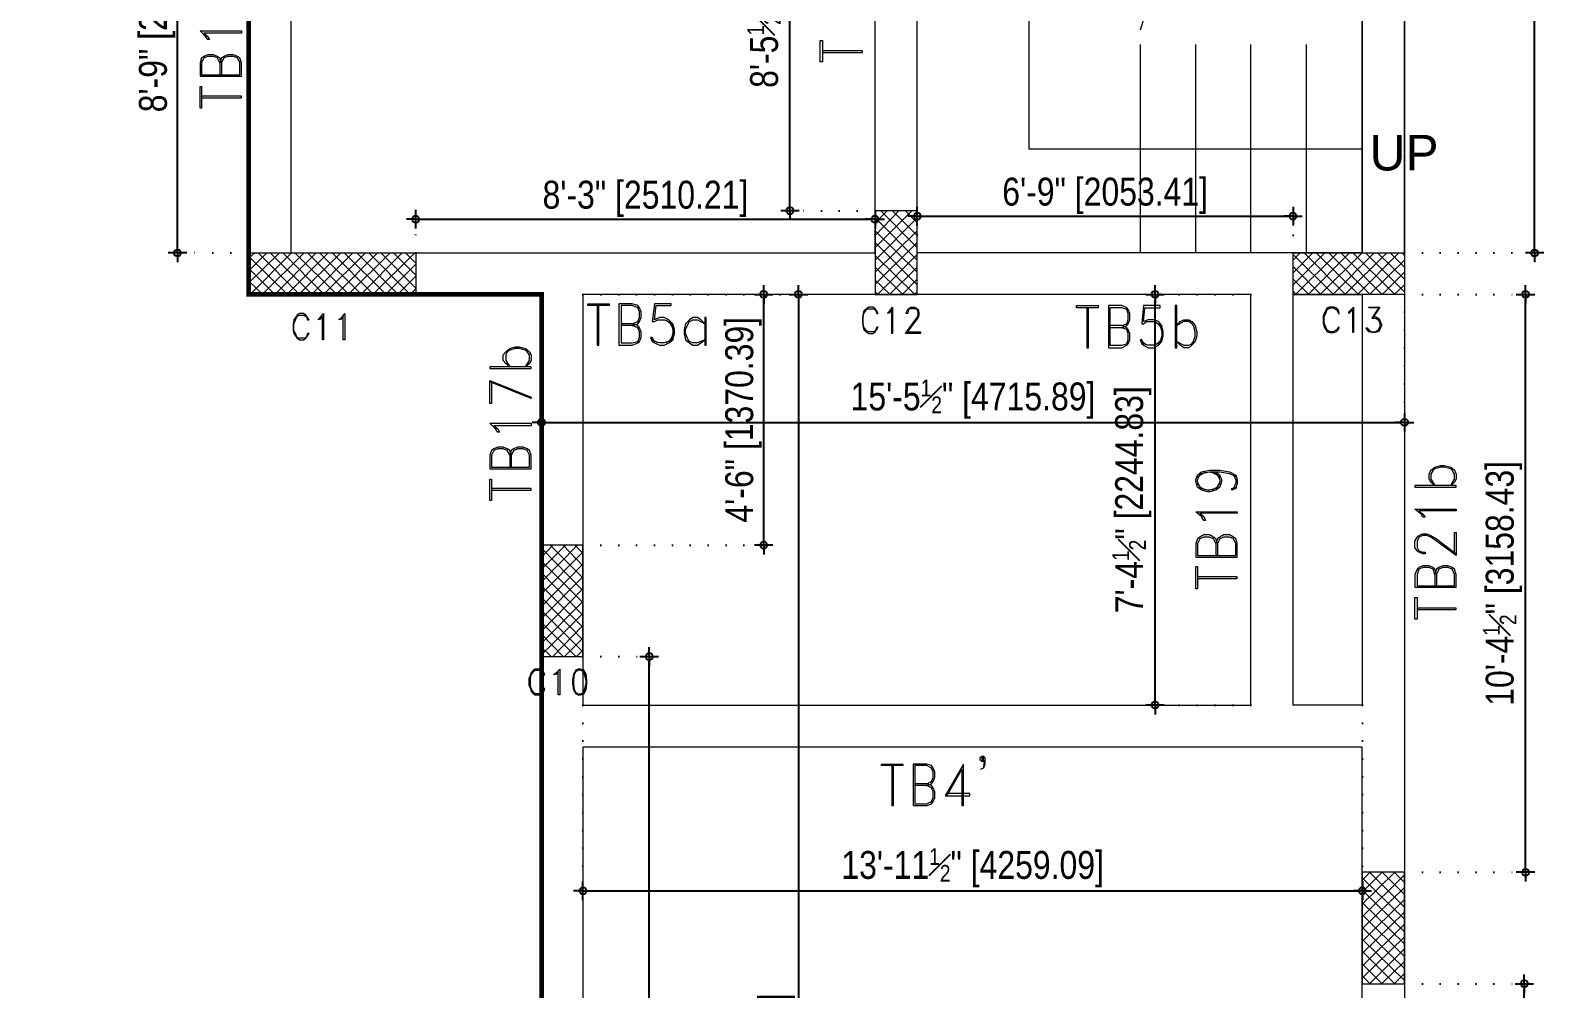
# Model space of a CAD drawing. Header units: inches. Extents: x 1259 to 4988, y 1085 to 3652.
# Drawn here: x 3910.5 to 4238.6, y 2275.8 to 2481.9 of the extents above; entities that cross this region are included whole.
import ezdxf

# ---------------------------------------------------------------- set-up
doc = ezdxf.new("R2010")
doc.units = ezdxf.units.IN
doc.header["$LTSCALE"] = 15
doc.header["$MEASUREMENT"] = 0
doc.header["$PDMODE"] = 2
doc.linetypes.add('DOT', pattern=[0.25, 0, -0.25])
for name, color, linetype in [('DIMENSION', 160, 'Continuous'), ('PDF_A_Column', 7, 'Continuous'), ('PDF_A_Column Hatch', 7, 'Continuous'), ('PDF_BEAM', 7, 'Continuous'), ('PDF_BEAM_LN', 7, 'Continuous'), ('PDF_BLS-TAG', 7, 'Continuous'), ('PDF_COL_NO', 7, 'Continuous'), ('PDF_ELE', 7, 'Continuous'), ('PDF_Text', 1, 'Continuous'), ('PDF_Wall', 7, 'Continuous')]:
    doc.layers.add(name, color=color, linetype=linetype)
doc.styles.add('PDF Swiss721BT-RomanCondensed', font='arial.ttf')
doc.styles.add('swis721cnbt', font='swissc.ttf')
doc.dimstyles.get("Standard").update_dxf_attribs({"dimtxt": 6, "dimasz": 1, "dimexe": 0, "dimexo": 0, "dimgap": 0.5, "dimtad": 1, "dimdec": 1, "dimzin": 3, "dimdsep": 46, "dimlunit": 4, "dimtxsty": 'swis721cnbt', "dimblk": 'rp', "dimcen": 0.09, "dimclrd": 251, "dimclre": 3, "dimclrt": 160, "dimadec": 0, "dimazin": 0, "dimtfac": 0.6, "dimtdec": 1, "dimtofl": 0, "dimtmove": 0, "dimatfit": 3, "dimfxl": 9, "dimfrac": 1, "dimtolj": 1, "dimtzin": 0, "dimlwd": -1, "dimlwe": -1, "dimarcsym": 0})

# ---------------------------------------------------------------- blocks, each defined once
blk = doc.blocks.new('rp')
for p, q in [((0, 0), (-2, 0)), ((0, 2), (0, -2)), ((0, 0), (2, 0))]:
    blk.add_line(p, q)
blk.add_circle((0, 0), 0.75)
blk = doc.blocks.new('*D230')
at = {"layer": 'Defpoints', "color": 0, "transparency": 16777216}
for p in [(4029.34, 2336.78), (4197.03, 2336.78), (4197.03, 2296.82)]:
    blk.add_point(p, dxfattribs=at)
at = {"layer": 'DIMENSION', "color": 3, "linetype": 'DOT', "transparency": 16777216}
for p, q in [((4029.34, 2336.78), (4029.34, 2296.82)), ((4197.03, 2336.78), (4197.03, 2296.82))]:
    blk.add_line(p, q, dxfattribs=at)
at = {"layer": 'DIMENSION', "color": 251, "transparency": 16777216}
blk.add_line((4030.34, 2296.82), (4196.03, 2296.82), dxfattribs=at)
at = {"layer": 'DIMENSION', "color": 251, "transparency": 16777216, "rotation": 180}
blk.add_blockref('rp', (4029.34, 2296.82), dxfattribs=at)
at = {"layer": 'DIMENSION', "color": 251, "transparency": 16777216}
blk.add_blockref('rp', (4197.03, 2296.82), dxfattribs=at)
at = {"layer": 'DIMENSION', "color": 160, "transparency": 16777216, "insert": (4113.19, 2301.79), "char_height": 6, "attachment_point": 5, "style": 'swis721cnbt'}
blk.add_mtext('\\A1;13\'-11{\\H0.6x;\\S1#2;}" [4259.09]', dxfattribs=at)
blk = doc.blocks.new('*D231')
at = {"layer": 'Defpoints', "color": 0, "transparency": 16777216}
for p in [(4092.2, 2441.33), (3993.38, 2434.06), (4092.2, 2434.06)]:
    blk.add_point(p, dxfattribs=at)
at = {"layer": 'DIMENSION', "color": 3, "linetype": 'DOT', "transparency": 16777216}
for p, q in [((3993.38, 2434.06), (3993.38, 2441.33)), ((4092.2, 2434.06), (4092.2, 2441.33))]:
    blk.add_line(p, q, dxfattribs=at)
at = {"layer": 'DIMENSION', "color": 251, "transparency": 16777216}
blk.add_line((3994.38, 2441.33), (4091.2, 2441.33), dxfattribs=at)
at = {"layer": 'DIMENSION', "color": 251, "transparency": 16777216, "rotation": 180}
blk.add_blockref('rp', (3993.38, 2441.33), dxfattribs=at)
at = {"layer": 'DIMENSION', "color": 251, "transparency": 16777216}
blk.add_blockref('rp', (4092.2, 2441.33), dxfattribs=at)
at = {"layer": 'DIMENSION', "color": 160, "transparency": 16777216, "insert": (4042.79, 2445.7), "char_height": 6, "attachment_point": 5, "style": 'swis721cnbt'}
blk.add_mtext('\\A1;8\'-3" [2510.21]', dxfattribs=at)
blk = doc.blocks.new('*D232')
at = {"layer": 'Defpoints', "color": 0, "transparency": 16777216}
for p in [(4182.12, 2441.99), (4101.28, 2434.06), (4182.12, 2434.06)]:
    blk.add_point(p, dxfattribs=at)
at = {"layer": 'DIMENSION', "color": 3, "linetype": 'DOT', "transparency": 16777216}
for p, q in [((4101.28, 2434.06), (4101.28, 2441.99)), ((4182.12, 2434.06), (4182.12, 2441.99))]:
    blk.add_line(p, q, dxfattribs=at)
at = {"layer": 'DIMENSION', "color": 251, "transparency": 16777216}
blk.add_line((4102.28, 2441.99), (4181.12, 2441.99), dxfattribs=at)
at = {"layer": 'DIMENSION', "color": 251, "transparency": 16777216, "rotation": 180}
blk.add_blockref('rp', (4101.28, 2441.99), dxfattribs=at)
at = {"layer": 'DIMENSION', "color": 251, "transparency": 16777216}
blk.add_blockref('rp', (4182.12, 2441.99), dxfattribs=at)
at = {"layer": 'DIMENSION', "color": 160, "transparency": 16777216, "insert": (4141.7, 2446.36), "char_height": 6, "attachment_point": 5, "style": 'swis721cnbt'}
blk.add_mtext('\\A1;6\'-9" [2053.41]', dxfattribs=at)
blk = doc.blocks.new('*D249')
at = {"layer": 'Defpoints', "color": 0, "transparency": 16777216}
for p in [(3942.1, 2538.88), (3957.41, 2538.88), (3957.41, 2434.06)]:
    blk.add_point(p, dxfattribs=at)
at = {"layer": 'DIMENSION', "color": 3, "linetype": 'DOT', "transparency": 16777216}
for p, q in [((3957.41, 2538.88), (3942.1, 2538.88)), ((3957.41, 2434.06), (3942.1, 2434.06))]:
    blk.add_line(p, q, dxfattribs=at)
at = {"layer": 'DIMENSION', "color": 251, "transparency": 16777216}
blk.add_line((3942.1, 2435.06), (3942.1, 2537.88), dxfattribs=at)
for p, rotation in [((3942.1, 2538.88), 90), ((3942.1, 2434.06), 270)]:
    blk.add_blockref('rp', p, dxfattribs=dict(at, rotation=rotation))
at = {"layer": 'DIMENSION', "color": 160, "transparency": 16777216, "insert": (3937.73, 2486.47), "char_height": 6, "attachment_point": 5, "rotation": 90, "style": 'swis721cnbt'}
blk.add_mtext('\\A1;8\'-9" [2662.48]', dxfattribs=at)
blk = doc.blocks.new('*D251')
at = {"layer": 'Defpoints', "color": 0, "transparency": 16777216}
for p in [(4029.34, 2347.23), (4043.62, 2347.23), (4029.34, 2095.62)]:
    blk.add_point(p, dxfattribs=at)
at = {"layer": 'DIMENSION', "color": 3, "linetype": 'DOT', "transparency": 16777216}
for p, q in [((4029.34, 2347.23), (4043.62, 2347.23)), ((4029.34, 2095.62), (4043.62, 2095.62))]:
    blk.add_line(p, q, dxfattribs=at)
at = {"layer": 'DIMENSION', "color": 251, "transparency": 16777216}
blk.add_line((4043.62, 2096.62), (4043.62, 2346.23), dxfattribs=at)
for p, rotation in [((4043.62, 2347.23), 90), ((4043.62, 2095.62), 270)]:
    blk.add_blockref('rp', p, dxfattribs=dict(at, rotation=rotation))
at = {"layer": 'DIMENSION', "color": 160, "transparency": 16777216, "insert": (4038.65, 2221.42), "char_height": 6, "attachment_point": 5, "rotation": 90, "style": 'swis721cnbt'}
blk.add_mtext('\\A1;20\'-11{\\H0.6x;\\S1#2;}" [6390.81]', dxfattribs=at)
blk = doc.blocks.new('*D252')
at = {"layer": 'Defpoints', "color": 0, "transparency": 16777216}
for p in [(4029.34, 2425.16), (4068.23, 2425.16), (4029.34, 2371.2)]:
    blk.add_point(p, dxfattribs=at)
at = {"layer": 'DIMENSION', "color": 3, "linetype": 'DOT', "transparency": 16777216}
for p, q in [((4029.34, 2425.16), (4068.23, 2425.16)), ((4029.34, 2371.2), (4068.23, 2371.2))]:
    blk.add_line(p, q, dxfattribs=at)
at = {"layer": 'DIMENSION', "color": 251, "transparency": 16777216}
blk.add_line((4068.23, 2372.2), (4068.23, 2424.16), dxfattribs=at)
for p, rotation in [((4068.23, 2425.16), 90), ((4068.23, 2371.2), 270)]:
    blk.add_blockref('rp', p, dxfattribs=dict(at, rotation=rotation))
at = {"layer": 'DIMENSION', "color": 160, "transparency": 16777216, "insert": (4063.87, 2398.18), "char_height": 6, "attachment_point": 5, "rotation": 90, "style": 'swis721cnbt'}
blk.add_mtext('\\A1;4\'-6" [1370.39]', dxfattribs=at)
blk = doc.blocks.new('*D253')
at = {"layer": 'Defpoints', "color": 0, "transparency": 16777216}
for p in [(4073.89, 2544.88), (4092.2, 2544.88), (4092.2, 2443.14)]:
    blk.add_point(p, dxfattribs=at)
at = {"layer": 'DIMENSION', "color": 3, "linetype": 'DOT', "transparency": 16777216}
for p, q in [((4092.2, 2544.88), (4073.89, 2544.88)), ((4092.2, 2443.14), (4073.89, 2443.14))]:
    blk.add_line(p, q, dxfattribs=at)
at = {"layer": 'DIMENSION', "color": 251, "transparency": 16777216}
blk.add_line((4073.89, 2444.14), (4073.89, 2543.88), dxfattribs=at)
for p, rotation in [((4073.89, 2544.88), 90), ((4073.89, 2443.14), 270)]:
    blk.add_blockref('rp', p, dxfattribs=dict(at, rotation=rotation))
at = {"layer": 'DIMENSION', "color": 160, "transparency": 16777216, "insert": (4068.92, 2494.01), "char_height": 6, "attachment_point": 5, "rotation": 90, "style": 'swis721cnbt'}
blk.add_mtext('\\A1;8\'-5{\\H0.6x;\\S1#2;}" [2584.17]', dxfattribs=at)
blk = doc.blocks.new('*D255')
at = {"layer": 'Defpoints', "color": 0, "transparency": 16777216}
for p in [(4152.43, 2425.16), (4173.05, 2425.16), (4173.05, 2336.78)]:
    blk.add_point(p, dxfattribs=at)
at = {"layer": 'DIMENSION', "color": 3, "linetype": 'DOT', "transparency": 16777216}
for p, q in [((4173.05, 2425.16), (4152.43, 2425.16)), ((4173.05, 2336.78), (4152.43, 2336.78))]:
    blk.add_line(p, q, dxfattribs=at)
at = {"layer": 'DIMENSION', "color": 251, "transparency": 16777216}
blk.add_line((4152.43, 2337.78), (4152.43, 2424.16), dxfattribs=at)
for p, rotation in [((4152.43, 2425.16), 90), ((4152.43, 2336.78), 270)]:
    blk.add_blockref('rp', p, dxfattribs=dict(at, rotation=rotation))
at = {"layer": 'DIMENSION', "color": 160, "transparency": 16777216, "insert": (4147.46, 2380.97), "char_height": 6, "attachment_point": 5, "rotation": 90, "style": 'swis721cnbt'}
blk.add_mtext('\\A1;7\'-4{\\H0.6x;\\S1#2;}" [2244.83]', dxfattribs=at)
blk = doc.blocks.new('*D259')
at = {"layer": 'Defpoints', "color": 0, "transparency": 16777216}
for p in [(4206.1, 2276.83), (4231.88, 2276.83), (4206.1, 2095.62)]:
    blk.add_point(p, dxfattribs=at)
at = {"layer": 'DIMENSION', "color": 3, "linetype": 'DOT', "transparency": 16777216}
for p, q in [((4206.1, 2276.83), (4231.88, 2276.83)), ((4206.1, 2095.62), (4231.88, 2095.62))]:
    blk.add_line(p, q, dxfattribs=at)
at = {"layer": 'DIMENSION', "color": 251, "transparency": 16777216}
blk.add_line((4231.88, 2096.62), (4231.88, 2275.83), dxfattribs=at)
for p, rotation in [((4231.88, 2276.83), 90), ((4231.88, 2095.62), 270)]:
    blk.add_blockref('rp', p, dxfattribs=dict(at, rotation=rotation))
at = {"layer": 'DIMENSION', "color": 160, "transparency": 16777216, "insert": (4227.51, 2186.22), "char_height": 6, "attachment_point": 5, "rotation": 90, "style": 'swis721cnbt'}
blk.add_mtext('\\A1;15\'-1" [4602.78]', dxfattribs=at)
blk = doc.blocks.new('*D260')
at = {"layer": 'Defpoints', "color": 0, "transparency": 16777216}
for p in [(4206.1, 2425.16), (4232.16, 2425.16), (4206.1, 2300.81)]:
    blk.add_point(p, dxfattribs=at)
at = {"layer": 'DIMENSION', "color": 3, "linetype": 'DOT', "transparency": 16777216}
for p, q in [((4206.1, 2425.16), (4232.16, 2425.16)), ((4206.1, 2300.81), (4232.16, 2300.81))]:
    blk.add_line(p, q, dxfattribs=at)
at = {"layer": 'DIMENSION', "color": 251, "transparency": 16777216}
blk.add_line((4232.16, 2301.81), (4232.16, 2424.16), dxfattribs=at)
for p, rotation in [((4232.16, 2425.16), 90), ((4232.16, 2300.81), 270)]:
    blk.add_blockref('rp', p, dxfattribs=dict(at, rotation=rotation))
at = {"layer": 'DIMENSION', "color": 160, "transparency": 16777216, "insert": (4227.19, 2362.98), "char_height": 6, "attachment_point": 5, "rotation": 90, "style": 'swis721cnbt'}
blk.add_mtext('\\A1;10\'-4{\\H0.6x;\\S1#2;}" [3158.43]', dxfattribs=at)
blk = doc.blocks.new('*D261')
at = {"layer": 'Defpoints', "color": 0, "transparency": 16777216}
for p in [(4206.1, 2685.67), (4234.1, 2685.67), (4206.1, 2434.06)]:
    blk.add_point(p, dxfattribs=at)
at = {"layer": 'DIMENSION', "color": 3, "linetype": 'DOT', "transparency": 16777216}
for p, q in [((4206.1, 2685.67), (4234.1, 2685.67)), ((4206.1, 2434.06), (4234.1, 2434.06))]:
    blk.add_line(p, q, dxfattribs=at)
at = {"layer": 'DIMENSION', "color": 251, "transparency": 16777216}
blk.add_line((4234.1, 2435.06), (4234.1, 2684.67), dxfattribs=at)
for p, rotation in [((4234.1, 2685.67), 90), ((4234.1, 2434.06), 270)]:
    blk.add_blockref('rp', p, dxfattribs=dict(at, rotation=rotation))
at = {"layer": 'DIMENSION', "color": 160, "transparency": 16777216, "insert": (4229.13, 2559.87), "char_height": 6, "attachment_point": 5, "rotation": 90, "style": 'swis721cnbt'}
blk.add_mtext('\\A1;20\'-11{\\H0.6x;\\S1#2;}" [6390.81]', dxfattribs=at)
blk = doc.blocks.new('*D284')
at = {"layer": 'Defpoints', "color": 0, "transparency": 16777216}
for p in [(4206.1, 2694.58), (4206.1, 2131.59), (4250.13, 2131.59)]:
    blk.add_point(p, dxfattribs=at)
at = {"layer": 'DIMENSION', "color": 3, "linetype": 'DOT', "transparency": 16777216}
for p, q in [((4206.1, 2694.58), (4250.13, 2694.58)), ((4206.1, 2131.59), (4250.13, 2131.59))]:
    blk.add_line(p, q, dxfattribs=at)
at = {"layer": 'DIMENSION', "color": 251, "transparency": 16777216}
blk.add_line((4250.13, 2693.58), (4250.13, 2132.59), dxfattribs=at)
for p, rotation in [((4250.13, 2694.58), 90), ((4250.13, 2131.59), 270)]:
    blk.add_blockref('rp', p, dxfattribs=dict(at, rotation=rotation))
at = {"layer": 'DIMENSION', "color": 160, "transparency": 16777216, "insert": (4245.76, 2413.08), "char_height": 6, "attachment_point": 5, "rotation": 90, "style": 'swis721cnbt'}
blk.add_mtext('\\A1;46\'-11" [14299.94]', dxfattribs=at)
blk = doc.blocks.new('*D295')
at = {"layer": 'Defpoints', "color": 0, "transparency": 16777216}
for p in [(4020.44, 2425.16), (4206.1, 2425.16), (4206.1, 2397.62)]:
    blk.add_point(p, dxfattribs=at)
at = {"layer": 'DIMENSION', "color": 3, "linetype": 'DOT', "transparency": 16777216}
for p, q in [((4020.44, 2425.16), (4020.44, 2397.62)), ((4206.1, 2425.16), (4206.1, 2397.62))]:
    blk.add_line(p, q, dxfattribs=at)
at = {"layer": 'DIMENSION', "color": 251, "transparency": 16777216}
blk.add_line((4021.44, 2397.62), (4205.1, 2397.62), dxfattribs=at)
at = {"layer": 'DIMENSION', "color": 251, "transparency": 16777216, "rotation": 180}
blk.add_blockref('rp', (4020.44, 2397.62), dxfattribs=at)
at = {"layer": 'DIMENSION', "color": 251, "transparency": 16777216}
blk.add_blockref('rp', (4206.1, 2397.62), dxfattribs=at)
at = {"layer": 'DIMENSION', "color": 160, "transparency": 16777216, "insert": (4113.27, 2402.59), "char_height": 6, "attachment_point": 5, "style": 'swis721cnbt'}
blk.add_mtext('\\A1;15\'-5{\\H0.6x;\\S1#2;}" [4715.89]', dxfattribs=at)
blk = doc.blocks.new('*D296')
at = {"layer": 'Defpoints', "color": 0, "transparency": 16777216}
for p in [(4029.34, 2425.16), (4029.34, 2071.64), (4075.71, 2071.64)]:
    blk.add_point(p, dxfattribs=at)
at = {"layer": 'DIMENSION', "color": 3, "linetype": 'DOT', "transparency": 16777216}
for p, q in [((4029.34, 2425.16), (4075.71, 2425.16)), ((4029.34, 2071.64), (4075.71, 2071.64))]:
    blk.add_line(p, q, dxfattribs=at)
at = {"layer": 'DIMENSION', "color": 251, "transparency": 16777216}
blk.add_line((4075.71, 2424.16), (4075.71, 2072.64), dxfattribs=at)
for p, rotation in [((4075.71, 2425.16), 90), ((4075.71, 2071.64), 270)]:
    blk.add_blockref('rp', p, dxfattribs=dict(at, rotation=rotation))
at = {"layer": 'DIMENSION', "color": 160, "transparency": 16777216, "insert": (4070.74, 2248.4), "char_height": 6, "attachment_point": 5, "rotation": 90, "style": 'swis721cnbt'}
blk.add_mtext('\\A1;29\'-5{\\H0.6x;\\S1#2;}" [8979.33]', dxfattribs=at)

msp = doc.modelspace()

# ---------------------------------------------------------------- linework, layer by layer
at = {"layer": 'DIMENSION', "const_width": 1}
msp.add_lwpolyline([(4020.438, 2083.457), (4020.438, 2425.156), (3957.408, 2425.156), (3957.408, 2562.864), (4002.454, 2562.864), (4002.454, 2685.67), (3910.992, 2685.67), (3910.992, 2883.324)], dxfattribs=at)
at = {"layer": 'PDF_A_Column', "lineweight": 0}
for points in [[(4092.204, 2425.156), (4101.281, 2425.156), (4101.281, 2443.141), (4092.204, 2443.141)], [(3957.408, 2434.063), (3993.377, 2434.063), (3993.377, 2425.156), (3957.408, 2425.156)], [(4182.124, 2434.063), (4206.103, 2434.063), (4206.103, 2425.156), (4182.124, 2425.156)], [(4020.438, 2347.225), (4029.345, 2347.225), (4029.345, 2371.204), (4020.438, 2371.204)], [(4197.026, 2276.83), (4206.103, 2276.83), (4206.103, 2300.809), (4197.026, 2300.809)]]:
    msp.add_lwpolyline(points, close=True, dxfattribs=at)
at = {"layer": 'PDF_A_Column Hatch', "lineweight": 0}
for points in [[(4092.204, 2440.571), (4094.773, 2443.141)], [(4092.204, 2437.831), (4097.342, 2443.141)], [(4092.204, 2435.262), (4100.082, 2443.141)], [(4092.204, 2441.599), (4101.281, 2432.521)], [(4092.204, 2432.521), (4101.281, 2441.599)], [(4093.403, 2443.141), (4101.281, 2435.262)], [(4095.972, 2443.141), (4101.281, 2437.831)], [(4098.712, 2443.141), (4101.281, 2440.571)], [(4092.204, 2438.859), (4101.281, 2429.952)], [(4092.204, 2429.952), (4101.281, 2438.859)], [(4092.204, 2436.289), (4101.281, 2427.212)], [(4092.204, 2427.383), (4101.281, 2436.289)], [(3957.408, 2430.809), (3963.06, 2425.156), (3971.967, 2434.063)], [(3957.408, 2432.864), (3958.778, 2434.063)], [(3957.408, 2430.123), (3961.348, 2434.063)], [(3957.408, 2427.554), (3964.088, 2434.063)], [(3957.408, 2433.378), (3965.801, 2425.156)], [(3957.751, 2425.156), (3966.657, 2434.063)], [(3959.464, 2434.063), (3968.37, 2425.156)], [(3960.32, 2425.156), (3969.398, 2434.063)], [(3962.033, 2434.063), (3971.11, 2425.156)], [(3964.773, 2434.063), (3973.68, 2425.156)], [(3965.63, 2425.156), (3974.536, 2434.063)], [(3967.342, 2434.063), (3976.42, 2425.156)], [(3968.199, 2425.156), (3977.276, 2434.063)], [(3970.083, 2434.063), (3978.989, 2425.156)], [(3970.939, 2425.156), (3979.846, 2434.063)], [(3972.652, 2434.063), (3981.73, 2425.156)], [(3973.508, 2425.156), (3982.586, 2434.063)], [(3975.392, 2434.063), (3984.299, 2425.156)], [(3976.249, 2425.156), (3985.155, 2434.063)], [(3977.962, 2434.063), (3987.039, 2425.156)], [(3978.818, 2425.156), (3987.896, 2434.063)], [(3980.702, 2434.063), (3989.608, 2425.156)], [(3981.558, 2425.156), (3990.465, 2434.063)], [(3983.271, 2434.063), (3992.178, 2425.156), (3993.377, 2426.355)], [(3984.128, 2425.156), (3993.205, 2434.063)], [(3985.84, 2434.063), (3993.377, 2426.527)], [(3986.868, 2425.156), (3993.377, 2431.665)], [(3988.581, 2434.063), (3993.377, 2429.267)], [(3991.15, 2434.063), (3993.377, 2431.836)], [(4092.204, 2433.549), (4100.768, 2425.156)], [(4092.718, 2425.156), (4101.281, 2433.72)], [(4182.124, 2432.521), (4183.666, 2434.063)], [(4182.124, 2429.781), (4186.406, 2434.063)], [(4182.124, 2427.212), (4188.976, 2434.063)], [(4182.124, 2433.72), (4190.86, 2425.156)], [(4182.638, 2425.156), (4191.716, 2434.063)], [(4184.522, 2434.063), (4193.429, 2425.156)], [(4185.379, 2425.156), (4194.285, 2434.063)], [(4187.092, 2434.063), (4196.169, 2425.156)], [(4187.948, 2425.156), (4197.026, 2434.063)], [(4189.832, 2434.063), (4198.738, 2425.156)], [(4190.688, 2425.156), (4199.595, 2434.063)], [(4192.401, 2434.063), (4201.308, 2425.156), (4206.103, 2429.952)], [(4193.258, 2425.156), (4202.335, 2434.063)], [(4194.97, 2434.063), (4204.048, 2425.156)], [(4195.998, 2425.156), (4204.904, 2434.063)], [(4197.711, 2434.063), (4206.103, 2425.67)], [(4198.567, 2425.156), (4206.103, 2432.521)], [(4200.28, 2434.063), (4206.103, 2428.411)], [(4203.02, 2434.063), (4206.103, 2430.98)], [(4205.589, 2434.063), (4206.103, 2433.549)], [(3957.408, 2428.068), (3960.491, 2425.156)], [(3989.437, 2425.156), (3993.377, 2429.096)], [(4092.204, 2430.98), (4098.198, 2425.156)], [(4092.204, 2428.239), (4095.458, 2425.156)], [(4095.287, 2425.156), (4101.281, 2430.98)], [(4098.027, 2425.156), (4101.281, 2428.411)], [(4182.124, 2431.151), (4188.119, 2425.156)], [(4182.124, 2428.411), (4185.55, 2425.156)], [(3957.408, 2425.499), (3957.922, 2425.156)], [(4092.204, 2425.67), (4092.889, 2425.156)], [(4100.596, 2425.156), (4101.281, 2425.67)], [(4182.124, 2425.841), (4182.81, 2425.156)], [(4203.877, 2425.156), (4206.103, 2427.212)], [(4020.438, 2368.635), (4022.836, 2371.204)], [(4020.438, 2366.066), (4025.577, 2371.204)], [(4020.438, 2363.325), (4028.146, 2371.204)], [(4020.438, 2370.519), (4029.345, 2361.441)], [(4020.438, 2360.756), (4029.345, 2369.662)], [(4022.322, 2371.204), (4029.345, 2364.182)], [(4025.063, 2371.204), (4029.345, 2366.751)], [(4027.632, 2371.204), (4029.345, 2369.491)], [(4020.438, 2367.778), (4029.345, 2358.872)], [(4020.438, 2358.016), (4029.345, 2367.093)], [(4020.438, 2365.209), (4029.345, 2356.131)], [(4020.438, 2355.446), (4029.345, 2364.353)], [(4020.438, 2362.469), (4029.345, 2353.562)], [(4020.438, 2352.706), (4029.345, 2361.784)], [(4020.438, 2359.9), (4029.345, 2350.822)], [(4020.438, 2350.137), (4029.345, 2359.043)], [(4020.438, 2357.159), (4029.345, 2348.253)], [(4020.438, 2347.568), (4029.345, 2356.474)], [(4020.438, 2354.59), (4027.803, 2347.225)], [(4022.836, 2347.225), (4029.345, 2353.905)], [(4020.438, 2352.021), (4025.063, 2347.225)], [(4020.438, 2349.28), (4022.494, 2347.225)], [(4025.405, 2347.225), (4029.345, 2351.164)], [(4027.975, 2347.225), (4029.345, 2348.595)], [(4197.026, 2296.527), (4201.308, 2300.809), (4206.103, 2296.013)], [(4197.026, 2299.096), (4198.738, 2300.809)], [(4197.026, 2293.958), (4204.048, 2300.809)], [(4197.026, 2291.217), (4206.103, 2300.295)], [(4198.567, 2300.809), (4206.103, 2293.273)], [(4203.877, 2300.809), (4206.103, 2298.582)], [(4197.026, 2299.61), (4206.103, 2290.703)], [(4197.026, 2288.648), (4206.103, 2297.555)], [(4197.026, 2297.041), (4206.103, 2287.963)], [(4197.026, 2285.908), (4206.103, 2294.985)], [(4197.026, 2294.3), (4206.103, 2285.394)], [(4197.026, 2283.338), (4206.103, 2292.245)], [(4197.026, 2291.731), (4206.103, 2282.653)], [(4197.026, 2280.598), (4206.103, 2289.676)], [(4197.026, 2288.991), (4206.103, 2280.084)], [(4197.026, 2278.029), (4206.103, 2286.935)], [(4197.026, 2286.421), (4206.103, 2277.515)], [(4197.026, 2283.852), (4204.048, 2276.83)], [(4198.567, 2276.83), (4206.103, 2284.366)], [(4197.026, 2281.112), (4201.308, 2276.83)], [(4201.136, 2276.83), (4206.103, 2281.626)], [(4197.026, 2278.543), (4198.738, 2276.83)], [(4203.877, 2276.83), (4206.103, 2279.057)]]:
    msp.add_lwpolyline(points, dxfattribs=at)
at = {"layer": 'PDF_BEAM', "lineweight": 0}
for points in [[(4197.026, 2434.063), (4197.026, 2685.67), (4197.026, 2637.712), (4149.239, 2482.021)], [(4206.103, 2434.063), (4206.103, 2685.67)]]:
    msp.add_lwpolyline(points, dxfattribs=at)
at = {"layer": 'PDF_BEAM_LN', "lineweight": 0}
for points in [[(4020.438, 2071.639), (4020.438, 2425.156), (3957.408, 2425.156), (3957.408, 2562.864), (4002.454, 2562.864), (4002.454, 2685.67), (3910.992, 2685.67), (3910.992, 2883.324), (4171.677, 2883.324), (4171.677, 3012.467), (4417.289, 3012.467), (4417.289, 2883.324), (4677.802, 2883.324), (4677.802, 2739.622), (4710.687, 2739.622), (4710.687, 2727.633), (4677.802, 2685.67), (4631.386, 2685.67), (4631.386, 2434.063), (4677.802, 2434.063), (4713.428, 2391.757), (4710.687, 2380.11), (4677.802, 2380.11), (4677.802, 2224.419)], [(4516.116, 2434.063), (4622.308, 2434.063), (4622.308, 2685.67), (4408.211, 2685.67), (4408.211, 2733.627), (4339.357, 2733.627), (4339.357, 2742.534), (4408.211, 2742.534), (4408.211, 2874.418), (4298.936, 2874.418), (4298.936, 2766.513), (4289.858, 2766.513), (4289.858, 2874.418), (4180.583, 2874.418), (4180.583, 2742.363), (4264.509, 2742.363), (4264.509, 2733.456), (4180.583, 2733.456), (4180.583, 2694.576), (4206.103, 2694.576), (4206.103, 2434.063)], [(4206.103, 2425.156), (4206.103, 2140.493), (4502.585, 2140.493), (4502.585, 2233.325), (4668.724, 2233.325), (4668.724, 2425.156), (4516.116, 2425.156)], [(4197.026, 2080.717), (4197.026, 2327.699), (4029.345, 2327.699), (4029.345, 2080.717)]]:
    msp.add_lwpolyline(points, dxfattribs=at)
for points in [[(4197.026, 2685.67), (4197.026, 2434.063), (4101.281, 2434.063), (4101.281, 2685.67)], [(4092.204, 2434.063), (4092.204, 2553.957), (3966.486, 2553.957), (3966.486, 2434.063)], [(4173.047, 2336.777), (4173.047, 2425.156), (4029.345, 2425.156), (4029.345, 2336.777)], [(4182.124, 2336.777), (4182.124, 2425.156), (4197.026, 2425.156), (4197.026, 2336.777)]]:
    msp.add_lwpolyline(points, close=True, dxfattribs=at)
at = {"layer": 'PDF_BLS-TAG', "lineweight": 0}
for points in [[(3948.673, 2479.965), (3948.159, 2480.65), (3946.96, 2481.849), (3955.867, 2481.849), (3955.867, 2481.335), (3947.817, 2481.335), (3948.673, 2480.65), (3949.016, 2479.965)], [(4080.386, 2475.169), (4080.386, 2479.794), (4080.899, 2479.794), (4080.899, 2475.169)], [(3946.96, 2465.235), (3946.96, 2469.86), (3947.303, 2469.86), (3947.303, 2465.235)], [(4030.372, 2423.101), (4034.997, 2423.101), (4034.997, 2422.758), (4030.372, 2422.758)], [(4135.537, 2422.758), (4140.161, 2422.758), (4140.161, 2422.245), (4135.537, 2422.245)], [(4156.775, 2422.758), (4156.775, 2413.681), (4157.118, 2413.681), (4157.118, 2422.758)], [(4055.55, 2418.819), (4054.694, 2419.675), (4054.009, 2420.189), (4052.981, 2420.189), (4052.296, 2419.675), (4051.44, 2418.819), (4051.097, 2417.62), (4051.097, 2416.764), (4051.44, 2415.394), (4052.296, 2414.708), (4052.981, 2414.195), (4054.009, 2414.195), (4054.694, 2414.708), (4055.55, 2415.394), (4054.009, 2414.708), (4052.981, 2414.708), (4052.296, 2415.051), (4051.953, 2415.394), (4051.44, 2416.764), (4051.44, 2417.62), (4051.953, 2418.819), (4052.296, 2419.333), (4052.981, 2419.675), (4054.009, 2419.675)], [(4055.55, 2420.189), (4055.55, 2414.195), (4055.893, 2414.195), (4055.893, 2420.189)], [(4157.118, 2418.477), (4157.803, 2419.333), (4158.659, 2419.675), (4159.687, 2419.675), (4160.372, 2419.333), (4161.057, 2418.477), (4161.4, 2417.106), (4161.4, 2416.25), (4161.057, 2415.051), (4160.372, 2414.195), (4159.687, 2413.681), (4158.659, 2413.681), (4157.803, 2414.195), (4157.118, 2415.051), (4158.659, 2414.195), (4159.687, 2414.195), (4160.372, 2414.537), (4160.715, 2415.051), (4161.057, 2416.25), (4161.057, 2417.106), (4160.715, 2418.477), (4160.372, 2418.819), (4159.687, 2419.333), (4158.659, 2419.333)], [(4013.587, 2409.57), (4012.731, 2410.255), (4012.217, 2410.94), (4012.217, 2412.139), (4012.731, 2412.824), (4013.587, 2413.509), (4014.786, 2413.852), (4015.643, 2413.852), (4017.013, 2413.509), (4017.869, 2412.824), (4018.212, 2412.139), (4018.212, 2410.94), (4017.869, 2410.255), (4017.013, 2409.57), (4017.869, 2410.94), (4017.869, 2412.139), (4017.355, 2412.824), (4017.013, 2413.167), (4015.643, 2413.509), (4014.786, 2413.509), (4013.587, 2413.167), (4013.073, 2412.824), (4012.731, 2412.139), (4012.731, 2410.94)], [(4009.305, 2409.228), (4018.212, 2409.228), (4018.212, 2409.57), (4009.305, 2409.57)], [(4011.018, 2395.525), (4010.504, 2396.21), (4009.305, 2397.409), (4018.212, 2397.409), (4018.212, 2396.896), (4010.162, 2396.896), (4011.018, 2396.21), (4011.361, 2395.525)], [(4009.305, 2380.795), (4009.305, 2385.42), (4009.648, 2385.42), (4009.648, 2380.795)], [(4212.612, 2384.05), (4211.755, 2384.735), (4211.413, 2385.42), (4211.413, 2386.448), (4211.755, 2387.304), (4212.612, 2387.989), (4213.811, 2388.332), (4214.667, 2388.332), (4216.037, 2387.989), (4216.894, 2387.304), (4217.236, 2386.448), (4217.236, 2385.42), (4216.894, 2384.735), (4216.037, 2384.05), (4216.894, 2385.42), (4216.894, 2386.448), (4216.38, 2387.304), (4216.037, 2387.647), (4214.667, 2387.989), (4213.811, 2387.989), (4212.612, 2387.647), (4212.269, 2387.304), (4211.755, 2386.448), (4211.755, 2385.42)], [(4208.33, 2383.707), (4217.236, 2383.707), (4217.236, 2384.05), (4208.33, 2384.05)], [(4210.043, 2377.199), (4209.7, 2377.884), (4208.33, 2378.911), (4217.236, 2378.911), (4217.236, 2378.569), (4209.186, 2378.569), (4210.043, 2377.884), (4210.557, 2377.199)], [(4162.941, 2376.514), (4162.428, 2377.37), (4161.229, 2378.398), (4170.135, 2378.398), (4170.135, 2378.055), (4162.085, 2378.055), (4162.941, 2377.37), (4163.284, 2376.514)], [(4161.229, 2361.784), (4161.229, 2366.579), (4161.571, 2366.579), (4161.571, 2361.784)], [(4208.33, 2355.275), (4208.33, 2359.9), (4208.844, 2359.9), (4208.844, 2355.275)], [(4093.574, 2324.103), (4098.198, 2324.103), (4098.198, 2323.76), (4093.574, 2323.76)], [(4115.155, 2325.473), (4115.155, 2324.959), (4115.497, 2324.959), (4115.497, 2325.473)]]:
    msp.add_lwpolyline(points, close=True, dxfattribs=at)
for points in [[(4080.899, 2477.225), (4089.463, 2477.225), (4089.463, 2477.567), (4080.899, 2477.567)], [(3951.585, 2474.998), (3951.242, 2476.026), (3950.728, 2476.368), (3949.872, 2476.711), (3948.673, 2476.711), (3947.817, 2476.368), (3947.303, 2476.026), (3946.96, 2474.998), (3946.96, 2472.086), (3955.867, 2472.086), (3955.867, 2474.998), (3955.524, 2476.026), (3955.01, 2476.368), (3954.154, 2476.711), (3952.955, 2476.711), (3952.099, 2476.368), (3951.585, 2476.026), (3951.242, 2474.998), (3951.242, 2472.429)], [(3951.242, 2474.998), (3950.728, 2476.026), (3949.872, 2476.368), (3948.673, 2476.368), (3947.817, 2476.026), (3947.303, 2474.998), (3947.303, 2472.429), (3955.524, 2472.429), (3955.524, 2474.998), (3955.01, 2476.026), (3954.154, 2476.368), (3952.955, 2476.368), (3952.099, 2476.026), (3951.585, 2474.998), (3951.585, 2472.429)], [(3947.303, 2467.462), (3955.867, 2467.462), (3955.867, 2467.805), (3947.303, 2467.805)], [(4032.428, 2422.758), (4032.428, 2414.195), (4032.77, 2414.195), (4032.77, 2422.758)], [(4039.964, 2418.477), (4041.163, 2418.819), (4041.506, 2419.333), (4041.848, 2420.189), (4041.848, 2421.388), (4041.506, 2422.245), (4041.163, 2422.758), (4039.964, 2423.101), (4037.052, 2423.101), (4037.052, 2414.195), (4039.964, 2414.195), (4041.163, 2414.708), (4041.506, 2415.051), (4041.848, 2415.907), (4041.848, 2417.106), (4041.506, 2417.963), (4041.163, 2418.477), (4039.964, 2418.819), (4037.566, 2418.819)], [(4039.964, 2418.819), (4041.163, 2419.333), (4041.506, 2420.189), (4041.506, 2421.388), (4041.163, 2422.245), (4039.964, 2422.758), (4037.566, 2422.758), (4037.566, 2414.708), (4039.964, 2414.708), (4041.163, 2415.051), (4041.506, 2415.907), (4041.506, 2417.106), (4041.163, 2417.963), (4039.964, 2418.477), (4037.566, 2418.477)], [(4048.699, 2416.25), (4047.843, 2415.051), (4046.815, 2414.708), (4045.787, 2414.708), (4044.76, 2415.051), (4044.246, 2415.907), (4043.903, 2415.907), (4044.246, 2415.051), (4044.76, 2414.708), (4045.787, 2414.195), (4046.815, 2414.195), (4047.843, 2414.708), (4048.699, 2415.394), (4049.042, 2416.764), (4049.042, 2417.62), (4048.699, 2418.819), (4047.843, 2419.675), (4046.815, 2420.189), (4045.787, 2420.189), (4044.76, 2419.675), (4045.102, 2422.758), (4048.357, 2422.758), (4048.357, 2423.101), (4044.76, 2423.101), (4044.246, 2419.333), (4044.76, 2419.333), (4045.445, 2419.675), (4046.815, 2419.675), (4047.843, 2419.333), (4048.699, 2417.963)], [(4137.764, 2422.245), (4137.764, 2413.681), (4138.106, 2413.681), (4138.106, 2422.245)], [(4145.3, 2417.963), (4146.327, 2418.477), (4146.67, 2418.819), (4147.013, 2419.675), (4147.013, 2421.046), (4146.67, 2421.902), (4146.327, 2422.245), (4145.3, 2422.758), (4142.388, 2422.758), (4142.388, 2413.681), (4145.3, 2413.681), (4146.327, 2414.195), (4146.67, 2414.537), (4147.013, 2415.394), (4147.013, 2416.764), (4146.67, 2417.62), (4146.327, 2417.963), (4145.3, 2418.477), (4142.731, 2418.477)], [(4145.3, 2418.477), (4146.327, 2418.819), (4146.67, 2419.675), (4146.67, 2421.046), (4146.327, 2421.902), (4145.3, 2422.245), (4142.731, 2422.245), (4142.731, 2414.195), (4145.3, 2414.195), (4146.327, 2414.537), (4146.67, 2415.394), (4146.67, 2416.764), (4146.327, 2417.62), (4145.3, 2417.963), (4142.731, 2417.963)], [(4153.864, 2415.907), (4153.179, 2414.537), (4152.151, 2414.195), (4150.952, 2414.195), (4149.924, 2414.537), (4149.582, 2415.394), (4149.239, 2415.394), (4149.582, 2414.537), (4149.924, 2414.195), (4150.952, 2413.681), (4152.151, 2413.681), (4153.179, 2414.195), (4153.864, 2415.051), (4154.206, 2416.25), (4154.206, 2417.106), (4153.864, 2418.477), (4153.179, 2419.333), (4152.151, 2419.675), (4150.952, 2419.675), (4149.924, 2419.333), (4150.267, 2422.245), (4153.521, 2422.245), (4153.521, 2422.758), (4149.924, 2422.758), (4149.582, 2418.819), (4149.924, 2418.819), (4150.609, 2419.333), (4152.151, 2419.333), (4153.179, 2418.819), (4153.864, 2417.62)], [(4047.158, 2419.675), (4048.357, 2418.819), (4048.699, 2417.62), (4048.699, 2416.764), (4048.357, 2415.394), (4047.158, 2414.708)], [(4152.493, 2419.333), (4153.521, 2418.477), (4153.864, 2417.106), (4153.864, 2416.25), (4153.521, 2415.051), (4152.493, 2414.195)], [(4045.445, 2414.708), (4044.246, 2415.394)], [(4150.609, 2414.195), (4149.582, 2415.051)], [(4009.648, 2406.316), (4009.648, 2401.691), (4009.305, 2401.691), (4009.305, 2406.658), (4018.212, 2403.062), (4018.212, 2402.719), (4009.305, 2406.316)], [(4013.93, 2390.558), (4013.587, 2391.586), (4013.073, 2391.929), (4012.217, 2392.271), (4011.018, 2392.271), (4010.162, 2391.929), (4009.648, 2391.586), (4009.305, 2390.558), (4009.305, 2387.647), (4018.212, 2387.647), (4018.212, 2390.558), (4017.869, 2391.586), (4017.355, 2391.929), (4016.499, 2392.271), (4015.3, 2392.271), (4014.444, 2391.929), (4013.93, 2391.586), (4013.587, 2390.558), (4013.587, 2387.989)], [(4013.587, 2390.558), (4013.073, 2391.586), (4012.217, 2391.929), (4011.018, 2391.929), (4010.162, 2391.586), (4009.648, 2390.558), (4009.648, 2387.989), (4017.869, 2387.989), (4017.869, 2390.558), (4017.355, 2391.586), (4016.499, 2391.929), (4015.3, 2391.929), (4014.444, 2391.586), (4013.93, 2390.558), (4013.93, 2387.989)], [(4165.511, 2386.961), (4166.367, 2386.276), (4166.709, 2385.249), (4166.709, 2384.906), (4166.367, 2383.707), (4165.511, 2383.022), (4164.14, 2382.68), (4163.798, 2382.68), (4162.428, 2383.022), (4161.571, 2383.707), (4161.229, 2384.906), (4161.229, 2385.249), (4161.571, 2386.276), (4162.428, 2386.961), (4164.14, 2387.304), (4166.367, 2387.304), (4168.422, 2386.961), (4169.792, 2386.276), (4170.135, 2385.249), (4170.135, 2384.564), (4169.792, 2383.365), (4168.936, 2383.022), (4168.936, 2383.365), (4169.792, 2383.707)], [(4163.284, 2383.022), (4162.085, 2383.707), (4161.571, 2384.906), (4161.571, 2385.249), (4162.085, 2386.276), (4163.284, 2386.961)], [(4161.571, 2385.591), (4162.428, 2386.619), (4164.14, 2386.961), (4166.367, 2386.961), (4168.422, 2386.619), (4169.792, 2385.934)], [(4164.14, 2386.961), (4165.511, 2386.619), (4166.367, 2385.591)], [(4164.654, 2386.961), (4165.853, 2386.276), (4166.367, 2385.249), (4166.367, 2384.906), (4165.853, 2383.707), (4164.654, 2383.022)], [(4169.279, 2386.276), (4169.792, 2385.249), (4169.792, 2384.564), (4169.279, 2383.365)], [(4009.648, 2383.022), (4018.212, 2383.022), (4018.212, 2383.365), (4009.648, 2383.365)], [(4166.367, 2384.564), (4165.511, 2383.365), (4164.14, 2383.022), (4163.798, 2383.022), (4162.428, 2383.365), (4161.571, 2384.564)], [(4165.853, 2371.546), (4165.511, 2372.574), (4164.997, 2372.917), (4164.14, 2373.431), (4162.941, 2373.431), (4162.085, 2372.917), (4161.571, 2372.574), (4161.229, 2371.546), (4161.229, 2368.635), (4170.135, 2368.635), (4170.135, 2371.546), (4169.792, 2372.574), (4169.279, 2372.917), (4168.422, 2373.431), (4167.223, 2373.431), (4166.367, 2372.917), (4165.853, 2372.574), (4165.511, 2371.546), (4165.511, 2368.977)], [(4165.511, 2371.546), (4164.997, 2372.574), (4164.14, 2372.917), (4162.941, 2372.917), (4162.085, 2372.574), (4161.571, 2371.546), (4161.571, 2368.977), (4169.792, 2368.977), (4169.792, 2371.546), (4169.279, 2372.574), (4168.422, 2372.917), (4167.223, 2372.917), (4166.367, 2372.574), (4165.853, 2371.546), (4165.853, 2368.977)], [(4216.894, 2369.32), (4216.894, 2373.944), (4217.236, 2373.944), (4217.236, 2368.977), (4212.954, 2372.06), (4211.755, 2372.917), (4210.899, 2373.259), (4210.043, 2373.259), (4209.186, 2372.917), (4208.844, 2372.06), (4208.844, 2370.69), (4209.186, 2370.005), (4210.043, 2369.662), (4210.557, 2369.662), (4210.557, 2369.32), (4210.043, 2369.32), (4209.186, 2369.662), (4208.844, 2370.005), (4208.33, 2370.69), (4208.33, 2372.06), (4208.844, 2372.917), (4209.186, 2373.259), (4210.043, 2373.602), (4210.899, 2373.602), (4211.755, 2373.259), (4212.954, 2372.574), (4217.236, 2369.32)], [(4212.954, 2364.867), (4212.612, 2366.066), (4212.269, 2366.408), (4211.413, 2366.751), (4210.043, 2366.751), (4209.186, 2366.408), (4208.844, 2366.066), (4208.33, 2364.867), (4208.33, 2362.126), (4217.236, 2362.126), (4217.236, 2364.867), (4216.894, 2366.066), (4216.38, 2366.408), (4215.524, 2366.751), (4214.325, 2366.751), (4213.468, 2366.408), (4212.954, 2366.066), (4212.612, 2364.867), (4212.612, 2362.469)], [(4212.612, 2364.867), (4212.269, 2366.066), (4211.413, 2366.408), (4210.043, 2366.408), (4209.186, 2366.066), (4208.844, 2364.867), (4208.844, 2362.469), (4216.894, 2362.469), (4216.894, 2364.867), (4216.38, 2366.066), (4215.524, 2366.408), (4214.325, 2366.408), (4213.468, 2366.066), (4212.954, 2364.867), (4212.954, 2362.469)], [(4161.571, 2364.01), (4170.135, 2364.01), (4170.135, 2364.353), (4161.571, 2364.353)], [(4208.844, 2357.33), (4217.236, 2357.33), (4217.236, 2357.673), (4208.844, 2357.673)], [(4095.801, 2323.76), (4095.801, 2315.196), (4096.143, 2315.196), (4096.143, 2323.76)], [(4103.337, 2319.478), (4104.364, 2319.821), (4104.707, 2320.334), (4105.05, 2321.191), (4105.05, 2322.39), (4104.707, 2323.246), (4104.364, 2323.76), (4103.337, 2324.103), (4100.425, 2324.103), (4100.425, 2315.196), (4103.337, 2315.196), (4104.364, 2315.539), (4104.707, 2316.053), (4105.05, 2316.909), (4105.05, 2318.108), (4104.707, 2318.964), (4104.364, 2319.478), (4103.337, 2319.821), (4100.768, 2319.821)], [(4103.337, 2319.821), (4104.364, 2320.334), (4104.707, 2321.191), (4104.707, 2322.39), (4104.364, 2323.246), (4103.337, 2323.76), (4100.768, 2323.76), (4100.768, 2315.539), (4103.337, 2315.539), (4104.364, 2316.053), (4104.707, 2316.909), (4104.707, 2318.108), (4104.364, 2318.964), (4103.337, 2319.478), (4100.768, 2319.478)], [(4107.619, 2317.251), (4110.873, 2322.904), (4110.873, 2315.196), (4111.216, 2315.196), (4111.216, 2324.103), (4107.276, 2317.251), (4112.586, 2317.251), (4112.586, 2317.765), (4107.619, 2317.765)], [(4115.497, 2323.246), (4115.84, 2324.959), (4115.497, 2324.616), (4115.155, 2324.616), (4114.812, 2324.959), (4114.812, 2325.473), (4115.155, 2325.815), (4115.497, 2325.815), (4115.84, 2325.473), (4115.84, 2324.103), (4115.497, 2323.246), (4114.812, 2322.904)], [(4115.497, 2324.616), (4115.84, 2324.103)]]:
    msp.add_lwpolyline(points, dxfattribs=at)
at = {"layer": 'PDF_COL_NO', "lineweight": 0}
for points in [[(4092.889, 2421.046), (4092.546, 2421.56), (4092.204, 2422.073), (4091.69, 2422.416), (4090.833, 2422.416), (4090.32, 2422.073), (4089.806, 2421.56), (4089.635, 2421.046), (4089.463, 2420.189), (4089.463, 2418.99), (4089.635, 2418.134), (4089.806, 2417.62), (4090.32, 2417.106), (4090.833, 2416.764), (4091.69, 2416.764), (4092.204, 2417.106), (4092.546, 2417.62), (4092.889, 2418.134), (4092.546, 2418.134), (4092.375, 2417.62), (4092.204, 2417.278), (4091.69, 2417.106), (4090.833, 2417.106), (4090.32, 2417.278), (4089.806, 2418.134), (4089.635, 2418.99), (4089.635, 2420.189), (4089.806, 2421.046), (4090.32, 2421.902), (4090.833, 2422.073), (4091.69, 2422.073), (4092.204, 2421.902), (4092.375, 2421.56), (4092.546, 2421.046)], [(4094.944, 2421.217), (4095.287, 2421.56), (4095.972, 2422.416), (4095.972, 2416.764), (4095.801, 2416.764), (4095.801, 2421.902), (4095.287, 2421.217), (4094.944, 2421.046)], [(4192.059, 2421.046), (4191.887, 2421.731), (4191.373, 2422.245), (4190.86, 2422.416), (4190.003, 2422.416), (4189.489, 2422.245), (4189.147, 2421.731), (4188.804, 2421.046), (4188.633, 2420.361), (4188.633, 2418.99), (4188.804, 2418.134), (4189.147, 2417.62), (4189.489, 2417.106), (4190.003, 2416.935), (4190.86, 2416.935), (4191.373, 2417.106), (4191.887, 2417.62), (4192.059, 2418.134), (4191.887, 2418.134), (4191.545, 2417.62), (4191.373, 2417.449), (4190.86, 2417.106), (4190.003, 2417.106), (4189.489, 2417.449), (4189.147, 2418.134), (4188.804, 2418.99), (4188.804, 2420.361), (4189.147, 2421.046), (4189.489, 2421.902), (4190.003, 2422.245), (4190.86, 2422.245), (4191.373, 2421.902), (4191.545, 2421.731), (4191.887, 2421.046)], [(4194.114, 2421.388), (4194.456, 2421.731), (4195.142, 2422.416), (4195.142, 2416.935), (4194.97, 2416.935), (4194.97, 2421.902), (4194.456, 2421.388), (4194.114, 2421.046)], [(3970.425, 2419.675), (3970.083, 2420.189), (3969.74, 2420.703), (3969.226, 2421.046), (3968.37, 2421.046), (3967.856, 2420.703), (3967.514, 2420.189), (3967.171, 2419.675), (3967, 2418.819), (3967, 2417.449), (3967.171, 2416.764), (3967.514, 2416.25), (3967.856, 2415.736), (3968.37, 2415.394), (3969.226, 2415.394), (3969.74, 2415.736), (3970.083, 2416.25), (3970.425, 2416.764), (3970.083, 2416.764), (3969.911, 2416.25), (3969.74, 2415.907), (3969.226, 2415.736), (3968.37, 2415.736), (3967.856, 2415.907), (3967.514, 2416.764), (3967.171, 2417.449), (3967.171, 2418.819), (3967.514, 2419.675), (3967.856, 2420.361), (3968.37, 2420.703), (3969.226, 2420.703), (3969.74, 2420.361), (3969.911, 2420.189), (3970.083, 2419.675)], [(3972.481, 2419.847), (3972.823, 2420.189), (3973.508, 2421.046), (3973.508, 2415.394), (3973.337, 2415.394), (3973.337, 2420.361), (3972.823, 2419.847), (3972.481, 2419.675)], [(3976.934, 2419.847), (3977.448, 2420.189), (3978.133, 2421.046), (3978.133, 2415.394), (3977.79, 2415.394), (3977.79, 2420.361), (3977.448, 2419.847), (3976.934, 2419.675)], [(4021.123, 2343.286), (4020.952, 2343.8), (4020.438, 2344.313), (4020.096, 2344.485), (4019.068, 2344.485), (4018.726, 2344.313), (4018.212, 2343.8), (4018.04, 2343.286), (4017.698, 2342.429), (4017.698, 2341.059), (4018.04, 2340.374), (4018.212, 2339.689), (4018.726, 2339.175), (4019.068, 2339.004), (4020.096, 2339.004), (4020.438, 2339.175), (4020.952, 2339.689), (4021.123, 2340.374), (4020.952, 2340.374), (4020.781, 2339.689), (4020.438, 2339.518), (4020.096, 2339.175), (4019.068, 2339.175), (4018.726, 2339.518), (4018.212, 2340.374), (4018.04, 2341.059), (4018.04, 2342.429), (4018.212, 2343.286), (4018.726, 2343.971), (4019.068, 2344.313), (4020.096, 2344.313), (4020.438, 2343.971), (4020.781, 2343.8), (4020.952, 2343.286)], [(4023.179, 2343.457), (4023.693, 2343.8), (4024.378, 2344.485), (4024.378, 2339.004), (4024.035, 2339.004), (4024.035, 2343.971), (4023.693, 2343.457), (4023.179, 2343.286)], [(4028.317, 2344.485), (4027.803, 2344.313), (4027.289, 2343.457), (4027.118, 2342.087), (4027.118, 2341.402), (4027.289, 2340.031), (4027.803, 2339.175), (4028.317, 2339.004), (4028.831, 2339.004), (4029.516, 2339.175), (4030.03, 2340.031), (4030.201, 2341.402), (4030.201, 2342.087), (4030.03, 2343.457), (4029.516, 2344.313), (4028.831, 2344.485)]]:
    msp.add_lwpolyline(points, close=True, dxfattribs=at)
for points in [[(4098.884, 2417.106), (4101.967, 2417.106), (4101.967, 2416.764), (4098.712, 2416.764), (4100.768, 2419.504), (4101.281, 2420.189), (4101.453, 2420.703), (4101.453, 2421.217), (4101.281, 2421.902), (4100.768, 2422.073), (4099.911, 2422.073), (4099.397, 2421.902), (4099.226, 2421.217), (4099.226, 2421.046), (4098.884, 2421.046), (4098.884, 2421.217), (4099.226, 2421.902), (4099.397, 2422.073), (4099.911, 2422.416), (4100.768, 2422.416), (4101.281, 2422.073), (4101.453, 2421.902), (4101.624, 2421.217), (4101.624, 2420.703), (4101.453, 2420.189), (4100.939, 2419.504), (4098.884, 2416.764)], [(4200.622, 2422.245), (4198.396, 2422.245), (4198.396, 2422.416), (4200.794, 2422.416), (4199.252, 2420.018)], [(4200.622, 2422.416), (4199.081, 2420.018), (4199.766, 2420.018), (4200.451, 2419.847), (4200.794, 2418.99)], [(4199.252, 2420.361), (4199.766, 2420.361), (4200.451, 2420.018), (4200.794, 2419.504), (4201.136, 2418.648), (4201.136, 2418.477), (4200.794, 2417.62), (4200.451, 2417.106), (4199.766, 2416.935), (4199.081, 2416.935), (4198.396, 2417.106), (4198.053, 2417.449), (4197.882, 2417.963), (4198.053, 2417.963), (4198.396, 2417.449), (4199.081, 2417.106), (4199.766, 2417.106), (4200.451, 2417.449), (4200.794, 2418.134)], [(4199.937, 2420.018), (4200.622, 2419.504), (4200.794, 2418.648), (4200.794, 2418.477), (4200.622, 2417.62), (4199.937, 2417.106)], [(4198.738, 2417.106), (4198.053, 2417.62)], [(4027.975, 2344.313), (4027.461, 2343.457), (4027.289, 2342.087), (4027.289, 2341.402), (4027.461, 2340.031), (4027.975, 2339.175)], [(4029.516, 2343.971), (4028.831, 2344.313), (4028.317, 2344.313), (4027.803, 2343.971)], [(4029.345, 2339.175), (4029.687, 2340.031), (4030.03, 2341.402), (4030.03, 2342.087), (4029.687, 2343.457), (4029.345, 2344.313)], [(4027.803, 2339.518), (4028.317, 2339.175), (4028.831, 2339.175), (4029.516, 2339.518)]]:
    msp.add_lwpolyline(points, dxfattribs=at)
at = {"layer": 'PDF_ELE', "lineweight": 0}
for points in [[(4149.239, 2478.938), (4149.239, 2434.063)], [(4161.229, 2434.063), (4161.229, 2478.938)], [(4173.047, 2434.063), (4173.047, 2478.938)], [(4185.036, 2434.063), (4185.036, 2478.938)], [(4197.026, 2434.063), (4197.026, 2478.938)]]:
    msp.add_lwpolyline(points, dxfattribs=at)
at = {"layer": 'PDF_Wall', "lineweight": 0}
msp.add_lwpolyline([(4125.26, 2535.973), (4125.26, 2456.5), (4197.026, 2456.5)], dxfattribs=at)

# ---------------------------------------------------------------- texts
at = {"layer": 'PDF_Text', "color": 7, "insert": (4198.595, 2455.589), "char_height": 7.6476, "attachment_point": 4, "style": 'PDF Swiss721BT-RomanCondensed'}
msp.add_mtext('UP', dxfattribs=at)

# ---------------------------------------------------------------- dimensions: what is measured, and where the dimension line sits
at = {"layer": 'DIMENSION'}
for base, p1, p2, picture, middle in [((4250.134, 2131.587), (4206.103, 2694.576), (4206.103, 2131.587), '*D284', (4245.765, 2413.081)), ((4234.099, 2685.67), (4206.103, 2434.063), (4206.103, 2685.67), '*D261', (4229.128, 2559.866)), ((4073.892, 2544.879), (4092.204, 2443.141), (4092.204, 2544.879), '*D253', (4068.921, 2494.01)), ((3942.098, 2538.885), (3957.408, 2434.063), (3957.408, 2538.885), '*D249', (3937.729, 2486.474)), ((4068.232, 2425.156), (4029.345, 2371.204), (4029.345, 2425.156), '*D252', (4063.867, 2398.18)), ((4075.712, 2071.639), (4029.345, 2425.156), (4029.345, 2071.639), '*D296', (4070.741, 2248.398)), ((4152.43, 2425.156), (4173.047, 2336.777), (4173.047, 2425.156), '*D255', (4147.459, 2380.967)), ((4232.159, 2425.156), (4206.103, 2300.809), (4206.103, 2425.156), '*D260', (4227.188, 2362.983)), ((4043.62, 2347.225), (4029.345, 2095.618), (4029.345, 2347.225), '*D251', (4038.648, 2221.422)), ((4231.883, 2276.83), (4206.103, 2095.618), (4206.103, 2276.83), '*D259', (4227.514, 2186.224))]:
    dim = msp.add_linear_dim(base=base, p1=p1, p2=p2, angle=90, dimstyle='Standard', override={"dimfxl": 0.179688}, dxfattribs=at)
    dim.commit()
    dim.dimension.update_dxf_attribs({"geometry": picture, "text_midpoint": middle})
for base, p1, p2, picture, middle in [((4092.204, 2441.328), (3993.377, 2434.063), (4092.204, 2434.063), '*D231', (4042.79, 2445.697)), ((4182.124, 2441.988), (4101.281, 2434.063), (4182.124, 2434.063), '*D232', (4141.703, 2446.357)), ((4206.103, 2397.623), (4020.438, 2425.156), (4206.103, 2425.156), '*D295', (4113.271, 2402.595)), ((4197.026, 2296.82), (4029.345, 2336.777), (4197.026, 2336.777), '*D230', (4113.185, 2301.791))]:
    dim = msp.add_linear_dim(base=base, p1=p1, p2=p2, dimstyle='Standard', override={"dimfxl": 0.179688}, dxfattribs=at)
    dim.commit()
    dim.dimension.update_dxf_attribs({"geometry": picture, "text_midpoint": middle})

doc.saveas('drawing.dxf')
